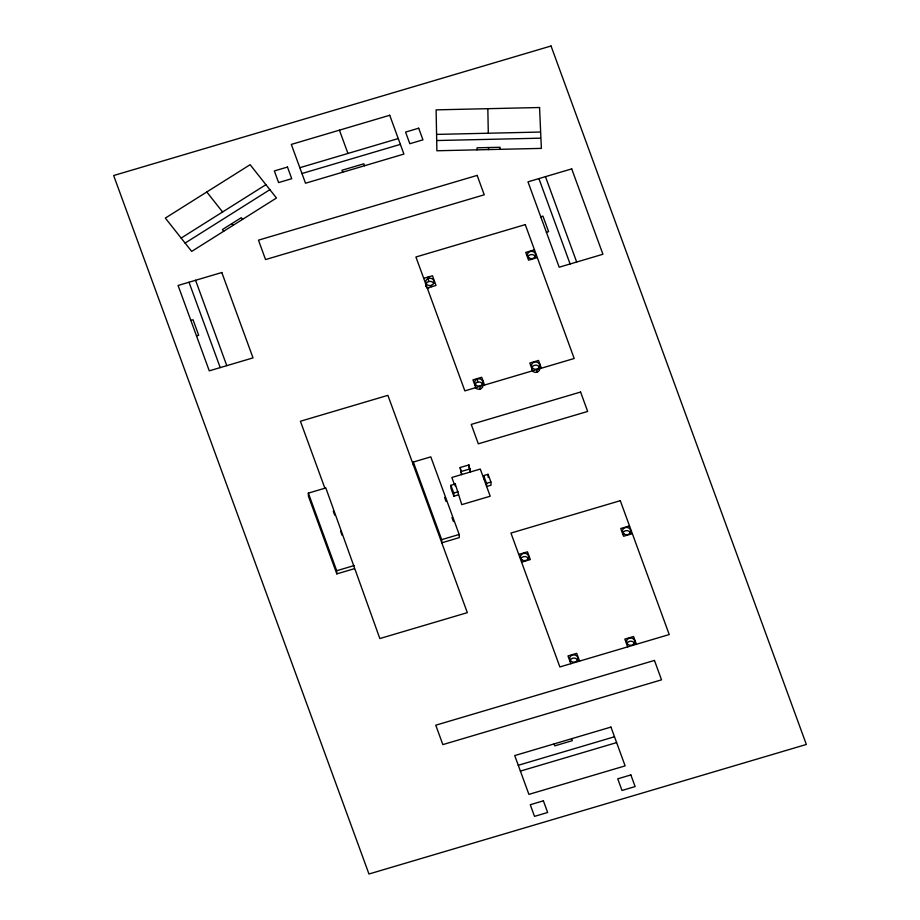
<?xml version="1.0" encoding="UTF-8"?>
<svg xmlns="http://www.w3.org/2000/svg" width="920" height="920" viewBox="0 0 920 920"><rect width="100%" height="100%" fill="white"/><g stroke="black" fill="none" stroke-linecap="round" stroke-linejoin="round"><path stroke-width="1.38" d="M477.008 149.845L477.077 147.798L500.066 147.28L499.997 149.327M181.148 238.084L265.926 184.678M185.104 243.075L269.882 189.681M233.139 225.308L191.693 251.413L165.335 218.086L250.113 164.691L276.471 198.007L233.139 225.308L231.817 223.64M299.828 167.704L398.245 138.552M301.955 173.523L400.372 144.382M190.842 320.39L193.027 319.746L198.697 335.271L196.512 335.915M540.741 216.763L542.926 216.119L548.607 231.633L546.411 232.288M423.717 278.346L432.469 275.747L436.011 285.453L427.259 288.04M534.474 249.837L525.734 252.425L528.563 260.188L537.314 257.6M425.488 283.188L426.075 286.2M434.24 280.6L433.676 283.371A4.14 3.68 -2.1 0 0 429.145 281.451L428.122 281.773A4.14 3.68 -2.1 0 0 425.925 285.821L426.282 286.729A4.14 3.68 -2.1 0 0 428.674 288.546M483.115 381.167L482.793 384.445A4.14 3.68 -2.1 0 0 474.812 384.87M539.971 364.32L539.615 366.551M354.315 568.709L336.823 573.884L308.453 496.282L308.338 493.131L325.829 487.945L379.845 638.549L467.325 612.651L387.895 395.347L300.414 421.256L324.967 488.416M413.31 462.047L430.801 456.86L459.172 534.462L459.287 537.613L441.796 542.8L441.68 539.649L413.31 462.047L413.425 465.198M460.149 467.521L461.679 474.547L460.149 467.521L468.901 464.933L470.43 471.96L469.487 469.372M461.564 471.397L470.315 468.809M458.229 494.925L453.847 496.225L451.018 488.462L450.903 485.311L455.273 484.012L461.771 504.631L490.199 496.213L480.274 469.05L451.846 477.468L454.503 484.748M483.701 475.594L488.072 474.306L490.912 482.057L491.027 485.208L486.657 486.507L486.542 483.356L483.701 475.594L483.816 478.745M453.847 496.225L453.732 493.074L458.114 491.774M486.542 483.356L490.912 482.057M336.823 573.884L336.709 570.733L354.2 565.558M441.68 539.649L459.172 534.462M518.742 554.415L527.493 551.816L530.334 559.578L521.582 562.178M629.51 525.906L620.758 528.494L623.599 536.256L632.351 533.669M518.27 765.279L614.491 736.77M520.398 771.098L616.619 742.601M488.497 149.592L488.566 147.545M436.574 134.4L540.017 132.054M436.69 140.541L540.132 138.184M242.558 219.374L241.247 217.706L222.398 229.574L223.721 231.23M206.793 191.981L222.594 211.98M545.468 176.663L576.679 262.027M538.913 178.606L570.112 263.971M541.397 368.207L538.556 360.445L529.805 363.032L532.645 370.794M537.015 369.495L536.992 372.255M636.421 644.276L633.581 636.513L624.841 639.101L627.67 646.863M484.529 385.043L481.7 377.28L472.949 379.868L475.789 387.63M477.319 378.58L477.584 382.11M480.159 386.342L480.136 389.103M579.566 661.112L576.725 653.349L567.985 655.937L570.814 663.699M428.087 277.046L428.709 281.589M431.135 285.361L431.641 286.752M364.55 165.738L363.848 163.794L341.975 170.269L342.688 172.212M571.584 738.737L572.297 740.669L554.794 745.856L554.093 743.912M339.434 130.168L347.944 153.456M450.903 485.311L453.732 493.074M444.613 497.478L446.085 501.492M451.95 517.546L453.422 521.559M333.281 511.175L334.753 515.188M340.618 531.242L342.091 535.256M308.338 493.131L336.709 570.733M195.569 280.289L226.78 365.654M189.014 282.233L220.213 367.597M488.072 474.306L488.198 477.457M468.901 464.933L469.016 468.084M455.273 484.012L455.354 486.116M487.83 108.686L488.301 133.227M527.597 257.427A4.14 3.68 -2.1 0 1 535.578 257.002M539.844 368.541A4.14 3.68 -2.1 0 1 531.783 369.932M531.668 368.034A4.14 3.68 -2.1 0 1 539.649 367.597M482.988 385.388A4.14 3.68 -2.1 0 1 475.387 387.642M520.616 559.383A4.14 3.68 -2.1 0 1 528.597 559.015M569.837 660.939A4.14 3.68 -2.1 0 1 578.024 661.457M627.06 643.195A4.14 3.68 -2.1 0 1 634.685 643.678M622.529 534.175A4.14 3.68 -2.1 0 1 630.694 533.347M429.03 278.3L428.007 278.622A4.14 3.68 -2.1 0 0 425.81 282.67L426.167 283.578A4.14 3.68 -2.1 0 0 430.698 285.499L431.721 285.177A4.14 3.68 -2.1 0 0 433.918 281.129L433.561 280.22A4.14 3.68 -2.1 0 0 429.03 278.3M551.034 46L113.654 175.536L368.966 874L806.345 744.464L551.034 46M389.735 115.276L291.318 144.417L305.509 183.23L403.914 154.077L389.735 115.276M287.477 167.06L274.355 170.947L278.611 182.585L291.732 178.698L287.477 167.06M418.692 128.202L405.57 132.089L409.825 143.727L422.947 139.84L418.692 128.202M477.147 175.398L258.462 240.166L265.546 259.566L484.242 194.798L477.147 175.398M221.812 272.515L178.077 285.476L209.277 370.841L253.023 357.891L221.812 272.515M571.711 168.889L527.976 181.838L559.188 267.214L602.922 254.253L571.711 168.889M525.262 224.618L415.921 257.002L464.853 390.873L574.195 358.49L525.262 224.618M580.577 392.035L471.235 424.419L478.319 443.819L587.661 411.435L580.577 392.035M620.287 500.687L510.945 533.071L559.877 666.942L669.231 634.558L620.287 500.687M654.453 660.433L435.758 725.202L442.853 744.602L661.537 679.834L654.453 660.433M610.949 727.076L514.728 755.573L528.908 794.374L625.129 765.877L610.949 727.076M543.386 800.837L530.265 804.724L534.52 816.362L547.641 812.475L543.386 800.837M630.867 774.928L617.745 778.814L622 790.464L635.122 786.577L630.867 774.928M539.557 107.513L436.114 109.859L436.885 150.765L541.374 148.385L539.557 107.513M624.393 534.244A4.14 3.68 -2.1 0 0 630.694 531.15A4.14 3.68 -2.1 0 0 624.577 527.861A4.14 3.68 -2.1 0 0 624.393 534.244M475.973 385.216A4.14 3.68 -2.1 0 0 482.793 383.191A4.14 3.68 -2.1 0 0 477.468 378.959A4.14 3.68 -2.1 0 0 475.973 385.216M528.759 257.772A4.14 3.68 -2.1 0 0 535.566 255.748A4.14 3.68 -2.1 0 0 530.242 251.516A4.14 3.68 -2.1 0 0 528.759 257.772M532.829 368.368A4.14 3.68 -2.1 0 0 539.649 366.355A4.14 3.68 -2.1 0 0 534.324 362.123A4.14 3.68 -2.1 0 0 532.829 368.368M521.743 559.728A4.14 3.68 -2.1 0 0 528.574 557.761A4.14 3.68 -2.1 0 0 523.296 553.495A4.14 3.68 -2.1 0 0 521.743 559.728M627.865 644.448A4.14 3.68 -2.1 0 0 634.673 642.424A4.14 3.68 -2.1 0 0 629.349 638.192A4.14 3.68 -2.1 0 0 627.865 644.448M570.998 661.284A4.14 3.68 -2.1 0 0 577.817 659.26A4.14 3.68 -2.1 0 0 572.493 655.04A4.14 3.68 -2.1 0 0 570.998 661.284"/></g></svg>
